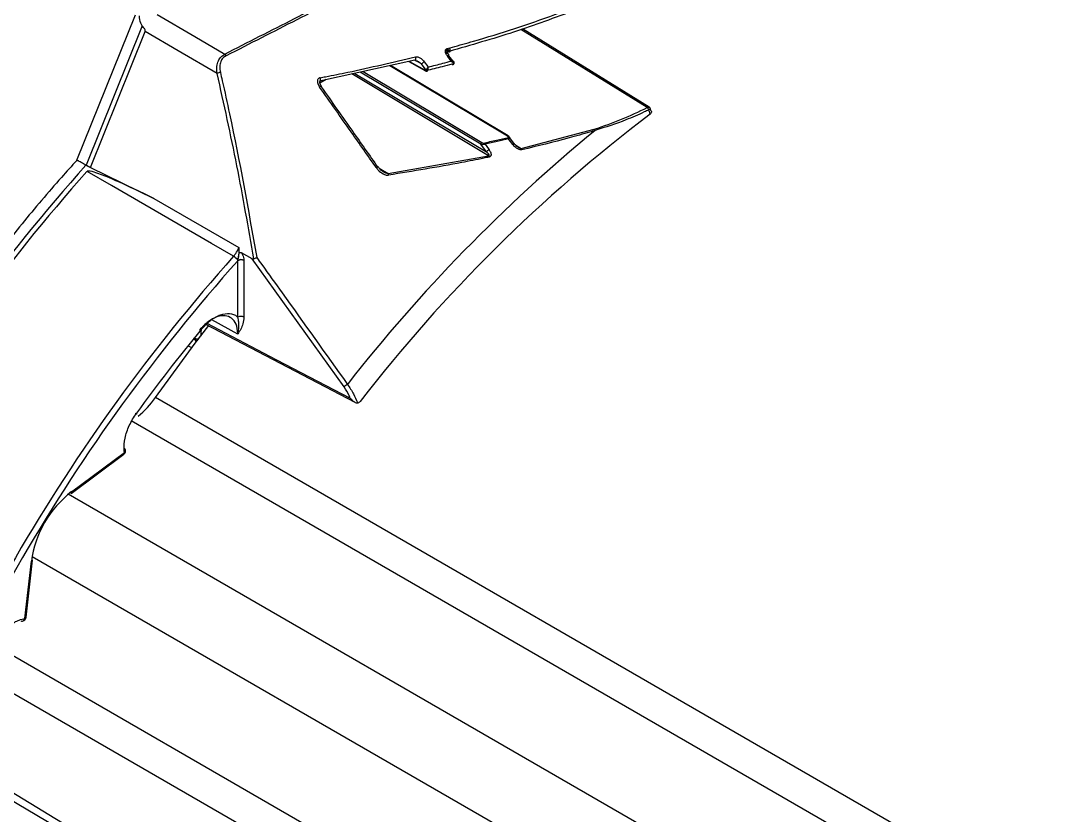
# Model space of a CAD drawing. Extents: x 6 to 134, y 3 to 97.
# Drawn here: x 88.317 to 91.879, y 14.661 to 17.387 of the extents above; entities that cross this region are included whole.
import ezdxf

# ---------------------------------------------------------------- set-up
doc = ezdxf.new("R2010")
doc.units = 0
doc.header["$MEASUREMENT"] = 0
doc.layers.add('OBJECT', color=7, linetype='CONTINUOUS')

msp = doc.modelspace()

# ---------------------------------------------------------------- linework, layer by layer
at = {"layer": 'OBJECT'}
for p, q in [((88.7095, 17.4064), (88.5089, 16.9078)), ((88.7335, 17.3701), (88.5411, 16.8922)), ((88.5561, 16.8833), (88.7442, 17.3506)), ((90.4676, 17.0893), (90.0342, 17.3573)), ((90.4747, 17.0903), (90.0397, 17.3592)), ((89.7822, 17.2809), (89.7782, 17.2798)), ((89.7811, 17.2918), (89.7896, 17.2941)), ((89.6701, 17.2519), (89.343, 17.1802)), ((89.6488, 17.2472), (89.7061, 17.2153)), ((89.651, 17.2477), (89.705, 17.2176)), ((89.6702, 17.2517), (89.67, 17.2519)), ((89.6931, 17.2389), (89.6725, 17.2504)), ((89.7085, 17.2181), (89.6931, 17.2389)), ((89.786, 17.2674), (89.8032, 17.2441)), ((89.9233, 16.9242), (89.4541, 17.2046)), ((89.4642, 17.2068), (89.9155, 16.9371)), ((89.8962, 16.9634), (89.4822, 17.2107)), ((89.4923, 17.2129), (89.8998, 16.9695)), ((89.9879, 16.9916), (89.5838, 17.233)), ((89.9904, 16.9918), (89.586, 17.2334)), ((89.3656, 17.1852), (89.3443, 17.1729)), ((90.4674, 17.0892), (90.4676, 17.0893)), ((90.4734, 17.0817), (90.4728, 17.0814)), ((90.4808, 17.0772), (90.4782, 17.085)), ((90.4787, 17.0851), (90.4788, 17.0851)), ((89.9913, 16.9896), (90.0108, 16.9633)), ((90.035, 16.9489), (90.286, 17.0149)), ((89.9155, 16.9371), (89.8962, 16.9634)), ((90.0163, 16.96), (90.035, 16.9489)), ((89.5781, 16.8627), (89.9233, 16.9242)), ((88.5369, 16.8944), (88.5375, 16.8941)), ((88.5375, 16.8941), (88.5409, 16.8919)), ((88.5561, 16.8833), (88.5375, 16.8941)), ((88.5409, 16.8919), (88.5561, 16.8833)), ((88.5411, 16.8922), (88.5561, 16.8833)), ((88.5561, 16.8833), (88.7744, 16.7775)), ((89.5472, 16.8818), (89.5781, 16.8627)), ((88.7744, 16.7775), (89.0662, 16.6086)), ((89.0623, 16.564), (89.0625, 16.5648)), ((89.0623, 16.3703), (89.0623, 16.564)), ((89.0625, 16.5648), (89.0634, 16.5719)), ((89.1112, 16.5708), (89.0747, 16.5913)), ((89.0833, 16.5652), (89.0833, 16.5641)), ((89.0833, 16.5641), (89.0833, 16.3704)), ((89.4269, 16.1305), (89.1112, 16.5708)), ((89.0621, 16.3121), (88.9726, 16.3609)), ((88.9349, 16.3242), (88.9349, 16.305)), ((88.9517, 16.3457), (89.4642, 16.0779)), ((88.9156, 16.2924), (88.9101, 16.2954)), ((88.9139, 16.2981), (88.9139, 16.3001)), ((88.9206, 16.2863), (88.9156, 16.2924)), ((88.9043, 16.2648), (88.8911, 16.272)), ((94.1814, 12.9754), (88.7795, 16.0939)), ((94.0718, 12.9106), (88.6958, 16.0141)), ((88.4898, 15.7653), (88.6711, 15.8994)), ((88.4915, 15.7712), (88.6728, 15.9053)), ((93.7932, 12.6949), (88.4799, 15.7622)), ((88.3311, 15.3359), (88.3535, 15.5322)), ((88.3354, 15.3403), (88.3578, 15.5366)), ((93.7095, 12.4575), (88.3558, 15.5481)), ((93.9875, 11.9185), (88.244, 15.2342)), ((94.2302, 11.65), (88.2164, 15.1217)), ((88.5371, 14.5628), (88.0398, 14.8565)), ((88.5644, 14.5705), (88.0503, 14.8821))]:
    msp.add_line(p, q, dxfattribs=at)
at = {"layer": 'OBJECT', "flags": 128}
for points in [[(88.7854, 17.4082), (88.9141, 17.3333), (89.0174, 17.2731)], [(88.9911, 17.2068), (88.8577, 17.2846), (88.7442, 17.3506)], [(89.6701, 17.2519), (89.6712, 17.2507), (89.6723, 17.2504), (89.6723, 17.2504)], [(89.6723, 17.2504), (89.6731, 17.251), (89.6736, 17.2526), (89.6738, 17.2548), (89.6736, 17.2576), (89.673, 17.2606), (89.6722, 17.2635)], [(89.7024, 17.2465), (89.7142, 17.2306), (89.7157, 17.2285)], [(89.787, 17.2693), (89.7869, 17.2693), (89.7864, 17.2694), (89.7856, 17.2692), (89.7844, 17.2687), (89.7829, 17.2679), (89.7813, 17.2669)], [(89.7946, 17.2488), (89.7829, 17.2647), (89.7813, 17.2669)], [(89.9108, 16.9635), (89.9225, 16.9476), (89.9247, 16.9446)], [(90.006, 16.9627), (89.9942, 16.9786), (89.9919, 16.9817)], [(90.0117, 16.9651), (90.0117, 16.9652), (90.0112, 16.9653), (90.0103, 16.965), (90.0091, 16.9645), (90.0076, 16.9637), (90.006, 16.9627)], [(89.0478, 16.5789), (88.9724, 16.6225), (88.629, 16.8214), (88.5445, 16.8704)], [(88.9554, 16.3492), (89.1948, 16.2242), (89.4482, 16.0918)], [(88.7795, 16.0939), (88.9162, 16.2805), (88.9631, 16.3413)]]:
    msp.add_lwpolyline(points, dxfattribs=at)
at = {"layer": 'OBJECT'}
for centre, radius, start, end in [((88.988, 17.248), 0.0387, 29.0386, 40.5341), ((89.7289, 17.2042), 0.0498, 122.0313, 135.8417), ((89.7847, 17.2693), 0.00232, 305.0603, 358.3779), ((89.0119, 17.1538), 0.057, 99.7178, 111.4166), ((89.7076, 17.2174), 0.00253, 174.7711, 235.7074), ((89.7131, 17.2222), 0.00617, 221.9502, 276.9083), ((89.3306, 17.185), 0.0155, 335.883, 24.7599), ((89.3497, 17.1528), 0.00985, 92.5051, 133.8312), ((89.3472, 17.1626), 0.00207, 301.4623, 359.2452), ((93.6926, 12.8248), 5.3226, 127.1539, 142.2797), ((90.4573, 17.0763), 0.0163, 18.0101, 51.9246), ((90.4588, 17.0764), 0.0156, 19.9195, 55.7377), ((93.8007, 12.7328), 5.5348, 129.3863, 142.0109), ((89.9893, 16.9895), 0.00251, 66.4663, 125.7716), ((90.2735, 17.0045), 0.0162, 21.9134, 39.5837), ((89.904, 16.9629), 0.0078, 122.4792, 176.3612), ((89.9167, 16.961), 0.0135, 151.3305, 170.0248), ((89.9911, 16.9807), 0.00607, 53.0868, 84.8805), ((89.9514, 16.9021), 0.0502, 122.1124, 135.6963), ((89.9061, 16.9141), 0.02, 15.5744, 30.4045), ((90.0194, 16.9387), 0.0186, 17.3503, 33.0716), ((93.2555, 12.6698), 6.3287, 138.15462, 161.41002), ((89.5443, 16.8759), 0.01, 92.6127, 133.9748), ((93.2712, 12.661), 6.3294, 138.31374, 161.49102), ((89.5545, 16.8527), 0.0256, 10.9871, 23.085), ((93.756, 12.3812), 6.3078, 138.28016, 161.51984), ((93.7556, 12.3811), 6.2867, 138.29162, 161.27337), ((89.025, 16.5406), 0.0446, 32.8025, 59.2547), ((89.0729, 16.5434), 0.0231, 63.2338, 117.3435), ((89.0734, 16.5434), 0.024, 65.5919, 117.0383), ((89.0729, 16.3498), 0.0231, 63.2338, 117.3435), ((93.5185, 12.5517), 5.9374, 140.50852, 144.01165), ((88.9228, 16.2977), 0.00895, 177.3786, 215.8387), ((88.9243, 16.3188), 0.0232, 243.35, 279.1156), ((88.9214, 16.3039), 0.0129, 242.9966, 283.8315), ((89.4936, 16.057), 0.0992, 123.708, 132.2321), ((88.5373, 16.2616), 0.2946, 308.2286, 325.2998), ((88.6622, 15.9115), 0.015, 306.4859, 0), ((88.667, 15.9038), 0.00605, 313.4618, 14.8089), ((88.668, 15.9131), 0.00911, 302.1838, 3.487), ((88.6692, 15.9122), 0.00798, 10.319, 61.7185), ((88.6622, 15.9115), 0.015, 0, 8.2009), ((88.7163, 15.4821), 0.3663, 127.8658, 172.1342), ((88.4856, 15.7697), 0.00605, 313.4618, 14.8089), ((88.3519, 15.538), 0.00605, 285.1846, 346.5344), ((88.3214, 15.336), 0.00898, 240.7503, 277.2776), ((88.3205, 15.342), 0.015, 277.8081, 353.5124), ((88.3203, 15.3379), 0.011, 281.8286, 349.291), ((88.3296, 15.3417), 0.00605, 285.1846, 346.5344)]:
    msp.add_arc(centre, radius, start, end, dxfattribs=at)
msp.add_ellipse((88.5422, 16.7496), major_axis=(-0.02, 0.1471), ratio=0.402711, start_param=5.974338, end_param=6.042786, dxfattribs=at)
for points, knots in [([(89.0174, 17.2731), (89.0973, 17.3137), (89.2575, 17.395), (89.4923, 17.5165), (89.723, 17.638), (89.871, 17.7182), (89.9451, 17.7584)], [0, 0, 0, 0, 0.248167, 0.49701, 0.74809, 1, 1, 1, 1]), ([(89.9502, 17.7528), (89.8772, 17.7132), (89.7309, 17.6339), (89.5013, 17.5129), (89.2653, 17.3905), (89.103, 17.3081), (89.0218, 17.2668)], [0, 0, 0, 0, 0.248026, 0.496871, 0.748072, 1, 1, 1, 1]), ([(90.2201, 17.4234), (90.1505, 17.3976), (90.011, 17.3458), (89.862, 17.3035), (89.7873, 17.2823)], [0, 0, 0, 0, 0.4984, 1, 1, 1, 1]), ([(89.7896, 17.2941), (89.7926, 17.2949), (89.8198, 17.3024), (89.9431, 17.3373), (90.0856, 17.3832), (90.199, 17.4266), (90.223, 17.4358)], [0, 0, 0, 0, 0.020101, 0.181177, 0.826231, 1, 1, 1, 1]), ([(88.7335, 17.3701), (88.732, 17.3729), (88.7261, 17.3833), (88.725, 17.3954), (88.7242, 17.4044)], [0, 0, 0, 0, 0.262262, 1, 1, 1, 1]), ([(88.7442, 17.3506), (88.7443, 17.351), (88.7446, 17.3519), (88.7444, 17.3539), (88.7429, 17.3585), (88.7389, 17.3639), (88.7352, 17.3682), (88.7335, 17.3701)], [0, 0, 0, 0, 0.047446, 0.109265, 0.225833, 0.646301, 1, 1, 1, 1]), ([(89.7747, 17.2847), (89.7749, 17.2855), (89.7752, 17.287), (89.7761, 17.2884), (89.7765, 17.289)], [0, 0, 0, 0, 0.505842, 1, 1, 1, 1]), ([(89.7765, 17.2751), (89.7759, 17.2767), (89.7747, 17.2798), (89.7747, 17.2831), (89.7747, 17.2847)], [0, 0, 0, 0, 0.497712, 1, 1, 1, 1]), ([(89.7747, 17.2847), (89.7755, 17.2845), (89.7773, 17.2841), (89.7795, 17.2831), (89.7814, 17.2819), (89.7824, 17.2806), (89.7822, 17.2793), (89.781, 17.2782), (89.7791, 17.2775), (89.7776, 17.2773), (89.7769, 17.2772)], [0, 0, 0, 0, 0.106963, 0.229514, 0.360442, 0.498389, 0.640223, 0.774691, 0.894917, 1, 1, 1, 1]), ([(89.7765, 17.289), (89.7772, 17.2896), (89.7785, 17.2909), (89.7802, 17.2915), (89.7811, 17.2918)], [0, 0, 0, 0, 0.502897, 1, 1, 1, 1]), ([(89.7765, 17.289), (89.7773, 17.2886), (89.7791, 17.2878), (89.7814, 17.2861), (89.7833, 17.2841), (89.7844, 17.2821), (89.784, 17.2806), (89.7826, 17.2797), (89.7805, 17.2795), (89.7789, 17.2797), (89.7782, 17.2798)], [0, 0, 0, 0, 0.103914, 0.227267, 0.368814, 0.517318, 0.660917, 0.791417, 0.90366, 1, 1, 1, 1]), ([(89.7765, 17.2751), (89.7773, 17.2754), (89.7788, 17.2758), (89.7808, 17.2761), (89.7823, 17.2761), (89.7832, 17.2758), (89.7835, 17.2754), (89.7834, 17.2751), (89.7834, 17.275)], [0, 0, 0, 0, 0.190368, 0.380735, 0.571103, 0.761471, 0.951838, 1, 1, 1, 1]), ([(89.7813, 17.2669), (89.7795, 17.2695), (89.7777, 17.2722), (89.7765, 17.2751), (89.7765, 17.2751)], [0, 0, 0, 0, 0.992024, 1, 1, 1, 1]), ([(89.7811, 17.2918), (89.7817, 17.2912), (89.7833, 17.2899), (89.7853, 17.2875), (89.7869, 17.285), (89.7877, 17.2826), (89.7874, 17.2808), (89.7861, 17.2801), (89.7843, 17.2801), (89.7829, 17.2807), (89.7822, 17.2809)], [0, 0, 0, 0, 0.1053573, 0.2303811, 0.3711046, 0.5180381, 0.6597993, 0.7886819, 0.9020526, 1, 1, 1, 1]), ([(89.7873, 17.2695), (89.7861, 17.2709), (89.784, 17.2734), (89.7827, 17.277), (89.7823, 17.279), (89.7823, 17.2798), (89.7823, 17.28), (89.7823, 17.28)], [0, 0, 0, 0, 0.413331, 0.751238, 0.889535, 0.96128, 1, 1, 1, 1]), ([(88.9911, 17.2068), (88.9904, 17.2149), (88.9891, 17.2296), (88.9944, 17.2491), (89.0038, 17.264), (89.0129, 17.2701), (89.0174, 17.2731)], [0, 0, 0, 0, 0.310488, 0.568555, 0.784351, 1, 1, 1, 1]), ([(89.0218, 17.2668), (89.0179, 17.2643), (89.0101, 17.2594), (89.0025, 17.2465), (88.999, 17.2295), (89.0011, 17.2169), (89.0023, 17.21)], [0, 0, 0, 0, 0.210465, 0.421166, 0.679147, 1, 1, 1, 1]), ([(89.3447, 17.1915), (89.3511, 17.1928), (89.3828, 17.1989), (89.4931, 17.2211), (89.595, 17.2453), (89.6722, 17.2635)], [0, 0, 0, 0, 0.057286, 0.286437, 1, 1, 1, 1]), ([(89.6722, 17.2635), (89.6739, 17.2637), (89.6775, 17.2641), (89.6844, 17.2618), (89.6935, 17.2567), (89.6991, 17.2503), (89.7024, 17.2465)], [0, 0, 0, 0, 0.146833, 0.3079, 0.583718, 1, 1, 1, 1]), ([(89.6723, 17.2504), (89.6724, 17.2504), (89.6724, 17.2504), (89.6725, 17.2504), (89.6729, 17.2504), (89.6736, 17.2504), (89.6752, 17.2501), (89.6775, 17.2493), (89.6791, 17.2484), (89.6799, 17.2479)], [0, 0, 0, 0, 0.02987, 0.06444, 0.110749, 0.190061, 0.350881, 0.677437, 1, 1, 1, 1]), ([(89.6931, 17.2389), (89.6901, 17.2414), (89.6859, 17.2446), (89.6812, 17.2472), (89.6799, 17.2479)], [0, 0, 0, 0, 0.7397483, 1, 1, 1, 1]), ([(89.7973, 17.2383), (89.7862, 17.2354), (89.7568, 17.2276), (89.7271, 17.2202), (89.7086, 17.2155)], [0, 0, 0, 0, 0.378402, 1, 1, 1, 1]), ([(89.7157, 17.2285), (89.7325, 17.2327), (89.7589, 17.2394), (89.7851, 17.2463), (89.7946, 17.2488)], [0, 0, 0, 0, 0.636482, 1, 1, 1, 1]), ([(89.8011, 17.2373), (89.8014, 17.2375), (89.8019, 17.2378), (89.8022, 17.2388), (89.802, 17.2402), (89.8009, 17.2425), (89.7989, 17.245), (89.7969, 17.2469), (89.7958, 17.2479), (89.7952, 17.2483), (89.7949, 17.2486), (89.7948, 17.2487), (89.7947, 17.2488), (89.7946, 17.2488)], [0, 0, 0, 0, 0.109515, 0.219156, 0.341382, 0.502151, 0.73614, 0.872162, 0.934235, 0.965737, 0.982091, 0.993438, 1, 1, 1, 1]), ([(89.8039, 17.2463), (89.8039, 17.2464), (89.8037, 17.2468), (89.8024, 17.2475), (89.7999, 17.2483), (89.7974, 17.2486), (89.7961, 17.2487), (89.7954, 17.2488), (89.795, 17.2488), (89.7948, 17.2488), (89.7947, 17.2488), (89.7946, 17.2488)], [0, 0, 0, 0, 0.023647, 0.261983, 0.608846, 0.810456, 0.902476, 0.949179, 0.973429, 0.990271, 1, 1, 1, 1]), ([(89.7973, 17.2383), (89.798, 17.2379), (89.7994, 17.2369), (89.8005, 17.2372), (89.8011, 17.2373)], [0, 0, 0, 0, 0.497619, 1, 1, 1, 1]), ([(89.8016, 17.2374), (89.8016, 17.2375), (89.8023, 17.2376), (89.8036, 17.2386), (89.8049, 17.2404), (89.8053, 17.2425), (89.805, 17.2443), (89.8045, 17.2456), (89.8041, 17.2461), (89.8039, 17.2463)], [0, 0, 0, 0, 0.005168, 0.228388, 0.419234, 0.617469, 0.784914, 0.933239, 1, 1, 1, 1]), ([(89.1172, 16.57), (89.0986, 16.6769), (89.0615, 16.891), (89.0146, 17.1015), (88.9911, 17.2068)], [0, 0, 0, 0, 0.499626, 1, 1, 1, 1]), ([(89.0023, 17.21), (89.0044, 17.2005), (89.0152, 17.1531), (89.0617, 16.9431), (89.0979, 16.7395), (89.1272, 16.5745)], [0, 0, 0, 0, 0.04519, 0.225954, 1, 1, 1, 1]), ([(89.705, 17.2176), (89.7055, 17.2174), (89.7064, 17.217), (89.7076, 17.2171), (89.7082, 17.2176), (89.7085, 17.2181), (89.7085, 17.2181)], [0, 0, 0, 0, 0.318995, 0.638415, 0.944453, 1, 1, 1, 1]), ([(89.7062, 17.2154), (89.7068, 17.2151), (89.7082, 17.2142), (89.7104, 17.2139), (89.7116, 17.2143), (89.712, 17.2145)], [0, 0, 0, 0, 0.34702, 0.814106, 1, 1, 1, 1]), ([(89.7085, 17.2181), (89.7088, 17.2186), (89.7095, 17.2196), (89.7109, 17.2216), (89.7127, 17.2242), (89.7142, 17.2263), (89.7151, 17.2275), (89.7154, 17.2279), (89.7155, 17.2282), (89.7156, 17.2283), (89.7156, 17.2283), (89.7157, 17.2284), (89.7157, 17.2284), (89.7157, 17.2285)], [0, 0, 0, 0, 0.177176, 0.378159, 0.602217, 0.860548, 0.921403, 0.955493, 0.97476, 0.985679, 0.988707, 0.990731, 1, 1, 1, 1]), ([(89.712, 17.2145), (89.7121, 17.2145), (89.7129, 17.2144), (89.7134, 17.2152), (89.7138, 17.216), (89.7138, 17.2161)], [0, 0, 0, 0, 0.175274, 0.872099, 1, 1, 1, 1]), ([(89.7138, 17.2161), (89.714, 17.2166), (89.7144, 17.2177), (89.7149, 17.2201), (89.7154, 17.2232), (89.7156, 17.2257), (89.7157, 17.2273), (89.7157, 17.2278), (89.7157, 17.2281), (89.7157, 17.2282), (89.7157, 17.2283), (89.7157, 17.2284), (89.7157, 17.2284), (89.7157, 17.2285)], [0, 0, 0, 0, 0.177175, 0.378156, 0.602217, 0.860549, 0.921408, 0.955499, 0.974765, 0.985683, 0.988707, 0.990733, 1, 1, 1, 1]), ([(89.3447, 17.1915), (89.3434, 17.1912), (89.3408, 17.1904), (89.3378, 17.1879), (89.3358, 17.1842), (89.335, 17.1787), (89.3367, 17.17), (89.3405, 17.1638), (89.3429, 17.1599)], [0, 0, 0, 0, 0.105678, 0.211946, 0.31018, 0.443927, 0.649256, 1, 1, 1, 1]), ([(89.3494, 17.1627), (89.3482, 17.1645), (89.3456, 17.168), (89.3438, 17.1731), (89.3434, 17.1766), (89.3437, 17.1781), (89.3439, 17.1784), (89.3438, 17.1783), (89.344, 17.1784), (89.3443, 17.1786), (89.3447, 17.1786), (89.3448, 17.1786)], [0, 0, 0, 0, 0.284092, 0.58567, 0.737033, 0.801547, 0.854615, 0.90745, 0.947453, 0.976706, 1, 1, 1, 1]), ([(89.5374, 16.8831), (89.5087, 16.924), (89.4439, 17.0163), (89.379, 17.1085), (89.3429, 17.1599)], [0, 0, 0, 0, 0.44271, 1, 1, 1, 1]), ([(89.3483, 17.1609), (89.3844, 17.1095), (89.4494, 17.0173), (89.5142, 16.9251), (89.5429, 16.8842)], [0, 0, 0, 0, 0.557292, 1, 1, 1, 1]), ([(90.286, 17.0149), (90.3177, 17.0258), (90.3814, 17.0479), (90.4386, 17.0754), (90.4674, 17.0892)], [0, 0, 0, 0, 0.496456, 1, 1, 1, 1]), ([(90.4728, 17.0814), (90.4677, 17.079), (90.442, 17.0671), (90.3834, 17.041), (90.3245, 17.0221), (90.2886, 17.0106)], [0, 0, 0, 0, 0.088987, 0.445033, 1, 1, 1, 1]), ([(90.4676, 17.0893), (90.4686, 17.0898), (90.4707, 17.0908), (90.4732, 17.091), (90.4742, 17.0904), (90.4746, 17.0902)], [0, 0, 0, 0, 0.377542, 0.745785, 1, 1, 1, 1]), ([(90.4779, 17.067), (90.4767, 17.0706), (90.4752, 17.0754), (90.4733, 17.0802), (90.4728, 17.0814)], [0, 0, 0, 0, 0.745265, 1, 1, 1, 1]), ([(90.4788, 17.0851), (90.4788, 17.0851), (90.4791, 17.0851), (90.4783, 17.0846), (90.4765, 17.0835), (90.4745, 17.0823), (90.4734, 17.0817)], [0, 0, 0, 0, 0.057223, 0.371869, 0.682091, 1, 1, 1, 1]), ([(90.4788, 17.0851), (90.4784, 17.0861), (90.4775, 17.0882), (90.4757, 17.0895), (90.4747, 17.0903)], [0, 0, 0, 0, 0.440874, 1, 1, 1, 1]), ([(90.4813, 17.0773), (90.4816, 17.0767), (90.4826, 17.0749), (90.4819, 17.0715), (90.48, 17.0687), (90.4783, 17.0674), (90.4779, 17.067)], [0, 0, 0, 0, 0.196565, 0.557628, 0.889617, 1, 1, 1, 1]), ([(89.9917, 16.9867), (89.9917, 16.9868), (89.9918, 16.9872), (89.9916, 16.988), (89.9905, 16.9897), (89.989, 16.9908), (89.9879, 16.9916)], [0, 0, 0, 0, 0.015194, 0.236275, 0.4557, 1, 1, 1, 1]), ([(89.9949, 16.9879), (89.9944, 16.9885), (89.9931, 16.9901), (89.9913, 16.9912), (89.9903, 16.9918)], [0, 0, 0, 0, 0.426624, 1, 1, 1, 1]), ([(90.2886, 17.0106), (90.2827, 17.0088), (90.2531, 17.0001), (90.1703, 16.9767), (90.0915, 16.9575), (90.0372, 16.9442)], [0, 0, 0, 0, 0.072109, 0.360569, 1, 1, 1, 1]), ([(89.8962, 16.9634), (89.8968, 16.9633), (89.8984, 16.963), (89.901, 16.963), (89.9029, 16.9632), (89.9034, 16.9633)], [0, 0, 0, 0, 0.2891808, 0.8203714, 1, 1, 1, 1]), ([(89.8998, 16.9695), (89.9011, 16.9688), (89.9026, 16.968), (89.9045, 16.9675), (89.9048, 16.9674)], [0, 0, 0, 0, 0.828167, 1, 1, 1, 1]), ([(89.9034, 16.9633), (89.9035, 16.9633), (89.9048, 16.9635), (89.9068, 16.9636), (89.9089, 16.9636), (89.9098, 16.9636), (89.9103, 16.9636), (89.9105, 16.9636), (89.9107, 16.9636), (89.9107, 16.9636), (89.9108, 16.9635)], [0, 0, 0, 0, 0.039363, 0.573701, 0.784295, 0.888506, 0.942069, 0.969859, 0.982838, 1, 1, 1, 1]), ([(89.9048, 16.9674), (89.9201, 16.9707), (89.9492, 16.977), (89.978, 16.9836), (89.9917, 16.9867)], [0, 0, 0, 0, 0.525645, 1, 1, 1, 1]), ([(89.9048, 16.9674), (89.9049, 16.9674), (89.906, 16.9669), (89.9076, 16.9659), (89.9093, 16.9647), (89.91, 16.9641), (89.9104, 16.9639), (89.9106, 16.9637), (89.9107, 16.9636), (89.9107, 16.9636), (89.9108, 16.9635)], [0, 0, 0, 0, 0.039359, 0.574376, 0.784761, 0.888796, 0.942243, 0.96996, 0.982838, 1, 1, 1, 1]), ([(89.9919, 16.9817), (89.9789, 16.9787), (89.9519, 16.9725), (89.9248, 16.9666), (89.9108, 16.9635)], [0, 0, 0, 0, 0.484582, 1, 1, 1, 1]), ([(89.9917, 16.9867), (89.9917, 16.9863), (89.9919, 16.9855), (89.9919, 16.9842), (89.992, 16.9831), (89.992, 16.9825), (89.992, 16.9821), (89.992, 16.9819), (89.992, 16.9818), (89.9919, 16.9818), (89.9919, 16.9817), (89.9919, 16.9817)], [0, 0, 0, 0, 0.296493, 0.614523, 0.783094, 0.877008, 0.930092, 0.960233, 0.975564, 0.980051, 1, 1, 1, 1]), ([(89.9948, 16.9855), (89.9946, 16.9852), (89.9941, 16.9846), (89.9934, 16.9836), (89.9928, 16.9828), (89.9924, 16.9823), (89.9922, 16.982), (89.9921, 16.9819), (89.992, 16.9818), (89.992, 16.9817), (89.992, 16.9817), (89.9919, 16.9817)], [0, 0, 0, 0, 0.296501, 0.61441, 0.78299, 0.876932, 0.93004, 0.9602, 0.975565, 0.980049, 1, 1, 1, 1]), ([(89.9949, 16.9879), (89.9951, 16.9876), (89.9955, 16.9869), (89.9951, 16.986), (89.9948, 16.9855)], [0, 0, 0, 0, 0.40761, 1, 1, 1, 1]), ([(90.0372, 16.9442), (90.0367, 16.9442), (90.0348, 16.9438), (90.0308, 16.9442), (90.0241, 16.9466), (90.0149, 16.9523), (90.0093, 16.9589), (90.006, 16.9627)], [0, 0, 0, 0, 0.038588, 0.160828, 0.320228, 0.601376, 1, 1, 1, 1]), ([(90.0245, 16.9535), (90.024, 16.9538), (90.0205, 16.9557), (90.016, 16.9597), (90.013, 16.9638), (90.0119, 16.9652)], [0, 0, 0, 0, 0.098058, 0.6869, 1, 1, 1, 1]), ([(90.0245, 16.9535), (90.0255, 16.9529), (90.0277, 16.9515), (90.0309, 16.95), (90.0335, 16.949), (90.0348, 16.9489), (90.035, 16.9489)], [0, 0, 0, 0, 0.304809, 0.687761, 0.936225, 1, 1, 1, 1]), ([(89.9253, 16.9195), (89.9191, 16.9182), (89.8878, 16.9116), (89.7738, 16.8888), (89.6639, 16.8711), (89.5797, 16.8575)], [0, 0, 0, 0, 0.055071, 0.275368, 1, 1, 1, 1]), ([(89.9233, 16.9242), (89.9236, 16.9242), (89.9241, 16.9242), (89.9246, 16.9243), (89.925, 16.9245), (89.9252, 16.9247), (89.9254, 16.9252), (89.9253, 16.9261), (89.9239, 16.9289), (89.9204, 16.9327), (89.917, 16.9358), (89.9155, 16.9371)], [0, 0, 0, 0, 0.04185, 0.064261, 0.082586, 0.101, 0.122097, 0.157049, 0.258612, 0.66412, 1, 1, 1, 1]), ([(89.9247, 16.9446), (89.9269, 16.9413), (89.9302, 16.9361), (89.9318, 16.929), (89.9314, 16.9248), (89.93, 16.9221), (89.928, 16.9203), (89.9262, 16.9197), (89.9253, 16.9195)], [0, 0, 0, 0, 0.3866579, 0.5958829, 0.7245147, 0.8111478, 0.9058318, 1, 1, 1, 1]), ([(88.5093, 16.908), (88.4918, 16.8887), (88.428, 16.8181), (88.3207, 16.6912), (88.1894, 16.5253), (88.063, 16.3533), (87.9419, 16.1762), (87.8263, 15.9944), (87.7168, 15.8084), (87.6137, 15.619), (87.5172, 15.4268), (87.4277, 15.2323), (87.3458, 15.0362), (87.2824, 14.8701), (87.2483, 14.7696), (87.2365, 14.7348)], [0, 0, 0, 0, 0.031731, 0.115742, 0.199742, 0.283728, 0.367702, 0.451668, 0.535631, 0.619595, 0.703561, 0.787535, 0.871519, 0.955519, 1, 1, 1, 1]), ([(88.5369, 16.8944), (88.5314, 16.8975), (88.5199, 16.9039), (88.5106, 16.9083), (88.5101, 16.9077), (88.5099, 16.9074)], [0, 0, 0, 0, 0.355194, 0.739238, 1, 1, 1, 1]), ([(89.5374, 16.8831), (89.5396, 16.8802), (89.546, 16.872), (89.5578, 16.8631), (89.5705, 16.8575), (89.5771, 16.8575), (89.5797, 16.8575)], [0, 0, 0, 0, 0.212232, 0.612189, 0.848353, 1, 1, 1, 1]), ([(89.5614, 16.8696), (89.5608, 16.8699), (89.5556, 16.8726), (89.5493, 16.8782), (89.5454, 16.8844), (89.5443, 16.8862)], [0, 0, 0, 0, 0.080302, 0.737618, 1, 1, 1, 1]), ([(88.7744, 16.7775), (88.7431, 16.7925), (88.6801, 16.8226), (88.6075, 16.8549), (88.5624, 16.87), (88.5498, 16.872), (88.5462, 16.8714), (88.5451, 16.8709), (88.5447, 16.8705), (88.5445, 16.8704)], [0, 0, 0, 0, 0.423317, 0.852654, 0.960459, 0.987769, 0.994063, 0.997438, 1, 1, 1, 1]), ([(89.5781, 16.8627), (89.5762, 16.8631), (89.5711, 16.864), (89.5655, 16.8667), (89.5622, 16.8691), (89.5614, 16.8697)], [0, 0, 0, 0, 0.3044903, 0.8468794, 1, 1, 1, 1]), ([(89.0478, 16.5789), (89.0483, 16.5795), (89.0531, 16.585), (89.06, 16.5948), (89.0645, 16.6048), (89.0662, 16.6086)], [0, 0, 0, 0, 0.070441, 0.640081, 1, 1, 1, 1]), ([(89.0662, 16.6086), (89.0662, 16.6085), (89.0662, 16.6044), (89.0662, 16.5921), (89.0645, 16.58), (89.0634, 16.5719)], [0, 0, 0, 0, 0.008341, 0.336115, 1, 1, 1, 1]), ([(89.0634, 16.5719), (89.0639, 16.5744), (89.0647, 16.5784), (89.0655, 16.5838), (89.0661, 16.5874), (89.067, 16.5899), (89.068, 16.5914), (89.0693, 16.5923), (89.0711, 16.5926), (89.073, 16.5922), (89.0743, 16.5916), (89.0747, 16.5913)], [0, 0, 0, 0, 0.2585567, 0.4281418, 0.5617957, 0.6423179, 0.6989444, 0.7558911, 0.8232683, 0.9309493, 1, 1, 1, 1]), ([(89.0747, 16.5913), (89.0761, 16.5889), (89.0791, 16.5835), (89.0823, 16.5744), (89.0829, 16.5684), (89.0833, 16.5652)], [0, 0, 0, 0, 0.2875283, 0.628241, 1, 1, 1, 1]), ([(89.1112, 16.5708), (89.1119, 16.5704), (89.1135, 16.5696), (89.1157, 16.5694), (89.1169, 16.5699), (89.1172, 16.57)], [0, 0, 0, 0, 0.416713, 0.838204, 1, 1, 1, 1]), ([(89.1172, 16.57), (89.1186, 16.5707), (89.1214, 16.5721), (89.125, 16.5736), (89.1269, 16.5744), (89.1272, 16.5745), (89.1272, 16.5745)], [0, 0, 0, 0, 0.457503, 0.9147205, 0.9797971, 1, 1, 1, 1]), ([(89.1272, 16.5745), (89.133, 16.5665), (89.162, 16.5262), (89.2661, 16.3814), (89.3638, 16.2443), (89.4385, 16.1395)], [0, 0, 0, 0, 0.05572, 0.278599, 1, 1, 1, 1]), ([(88.9365, 16.3276), (88.9473, 16.3391), (88.9684, 16.3617), (89.0031, 16.3803), (89.0347, 16.385), (89.0534, 16.378), (89.0613, 16.3711), (89.0623, 16.3703)], [0, 0, 0, 0, 0.250396, 0.489278, 0.728065, 0.966788, 1, 1, 1, 1]), ([(89.0621, 16.3121), (89.0621, 16.3121), (89.0621, 16.3132), (89.0619, 16.3256), (89.0578, 16.3472), (89.0423, 16.3681), (89.0191, 16.377), (88.9907, 16.3729), (88.96, 16.3559), (88.9403, 16.3369), (88.9312, 16.3259), (88.9312, 16.3259)], [0, 0, 0, 0, 0.000009, 0.016125, 0.178789, 0.341409, 0.504028, 0.666691, 0.829421, 0.999991, 1, 1, 1, 1]), ([(89.0833, 16.3704), (89.0824, 16.3625), (89.0799, 16.3391), (89.0689, 16.323), (89.0621, 16.3122), (89.0621, 16.3121)], [0, 0, 0, 0, 0.338568, 0.995452, 1, 1, 1, 1]), ([(89.0621, 16.3121), (89.0621, 16.3122), (89.0654, 16.3265), (89.0679, 16.3454), (89.0636, 16.3643), (89.0623, 16.3703)], [0, 0, 0, 0, 0.005032, 0.684579, 1, 1, 1, 1]), ([(89.4385, 16.1395), (89.4459, 16.1288), (89.4597, 16.1087), (89.4691, 16.0865), (89.4728, 16.0762), (89.4729, 16.0759)], [0, 0, 0, 0, 0.529384, 0.986504, 1, 1, 1, 1]), ([(89.4482, 16.0918), (89.447, 16.0947), (89.4412, 16.1081), (89.4332, 16.1206), (89.4269, 16.1305)], [0, 0, 0, 0, 0.214797, 1, 1, 1, 1]), ([(89.4482, 16.0918), (89.4482, 16.0918), (89.45, 16.0897), (89.4545, 16.085), (89.4613, 16.0796), (89.468, 16.0762), (89.4714, 16.076), (89.4729, 16.0759)], [0, 0, 0, 0, 0.005364, 0.277582, 0.636351, 0.845807, 1, 1, 1, 1]), ([(89.4729, 16.0759), (89.4744, 16.0762), (89.4773, 16.0768), (89.4804, 16.079), (89.4819, 16.0807), (89.4823, 16.0812)], [0, 0, 0, 0, 0.417908, 0.836646, 1, 1, 1, 1]), ([(88.6728, 15.9053), (88.6724, 15.9085), (88.6707, 15.9236), (88.6737, 15.9546), (88.688, 15.9993), (88.7054, 16.0266), (88.7143, 16.0406)], [0, 0, 0, 0, 0.080074, 0.381781, 0.683578, 1, 1, 1, 1]), ([(88.2205, 15.2392), (88.229, 15.2535), (88.2456, 15.2814), (88.2784, 15.3131), (88.3078, 15.3309), (88.3248, 15.3345), (88.3311, 15.3359)], [0, 0, 0, 0, 0.287425, 0.561564, 0.835622, 1, 1, 1, 1])]:
    msp.add_open_spline(points, degree=3, knots=knots, dxfattribs=at)
for points in [[(89.7873, 17.2823), (89.7877, 17.2819), (89.7886, 17.2809), (89.7898, 17.2807), (89.7907, 17.2814), (89.7913, 17.283), (89.7914, 17.2853), (89.7912, 17.2881), (89.7906, 17.2912), (89.7899, 17.2931), (89.7896, 17.2941)], [(88.9312, 16.3259), (88.9324, 16.3252), (88.935, 16.3239), (88.9373, 16.3237), (88.938, 16.3249), (88.937, 16.3267), (88.9365, 16.3276)], [(88.7099, 16.04), (88.7112, 16.0393), (88.7137, 16.038), (88.7158, 16.0375), (88.7162, 16.0383), (88.7149, 16.0398), (88.7143, 16.0406)]]:
    msp.add_open_spline(points, degree=3, dxfattribs=at)

doc.saveas('drawing.dxf')
